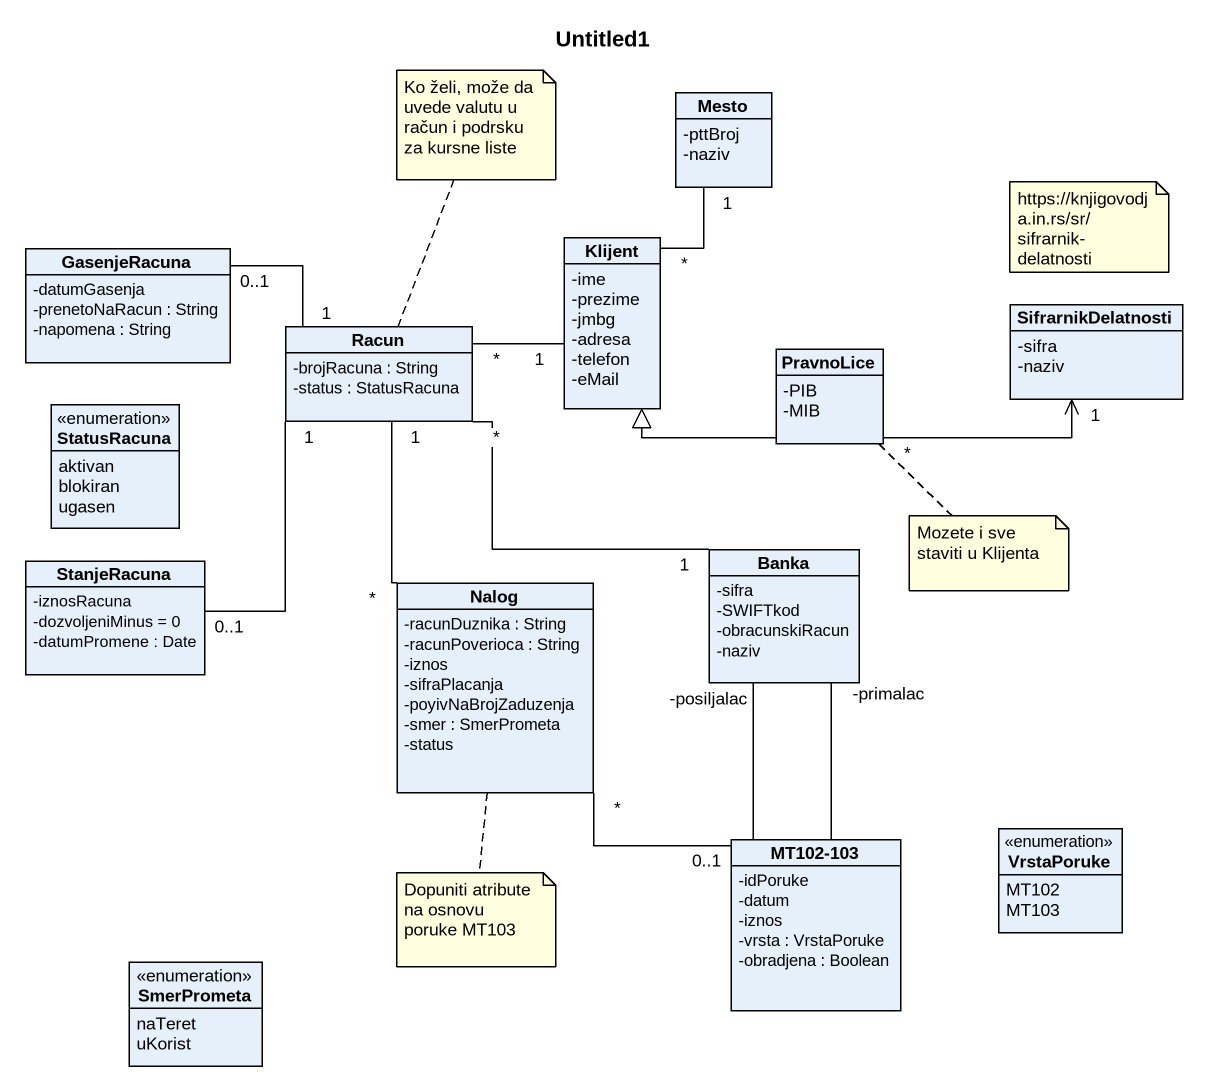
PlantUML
@startuml
title Untitled1
hide circle
hide empty members
skinparam classAttributeIconSize 0
class Mesto {
  -pttBroj
  -naziv
}
class GasenjeRacuna {
  -datumGasenja
  -prenetoNaRacun : String
  -napomena : String
}
class Klijent {
  -ime
  -prezime
  -jmbg
  -adresa
  -telefon
  -eMail
}
class Racun {
  -brojRacuna : String
  -status : StatusRacuna
}
class SifrarnikDelatnosti {
  -sifra
  -naziv
}
enum StatusRacuna {
  aktivan
  blokiran
  ugasen
}
class PravnoLice {
  -PIB
  -MIB
}
class Banka {
  -sifra
  -SWIFTkod
  -obracunskiRacun
  -naziv
}
class StanjeRacuna {
  -iznosRacuna
  -dozvoljeniMinus = 0
  -datumPromene : Date
}
class Nalog {
  -racunDuznika : String
  -racunPoverioca : String
  -iznos
  -sifraPlacanja
  -poyivNaBrojZaduzenja
  -smer : SmerPrometa
  -status
}
class "MT102-103" as MT102_103 {
  -idPoruke
  -datum
  -iznos
  -vrsta : VrstaPoruke
  -obradjena : Boolean
}
enum VrstaPoruke {
  MT102
  MT103
}
enum SmerPrometa {
  naTeret
  uKorist
}
GasenjeRacuna "0..1" -right- "1" Racun
Klijent "*" -up- "1" Mesto
Racun "*" -right- "1" Klijent
Racun "1" -- "*" Nalog
PravnoLice -left-|> Klijent
PravnoLice "*" -right-> "1" SifrarnikDelatnosti
Banka "1" -left- "*" Racun
StanjeRacuna "0..1" -up- "1" Racun
MT102_103 -up- "-posiljalac" Banka
MT102_103 -up- "-primalac" Banka
MT102_103 "0..1" -up- "*" Nalog
note top of Racun : Ko želi, može da uvede valutu u račun i podrsku za kursne liste
note as N2
  https://knjigovodja.in.rs/sr/sifrarnik-delatnosti
end note
note bottom of PravnoLice : Mozete i sve staviti u Klijenta
note bottom of Nalog : Dopuniti atribute na osnovu poruke MT103
@enduml
